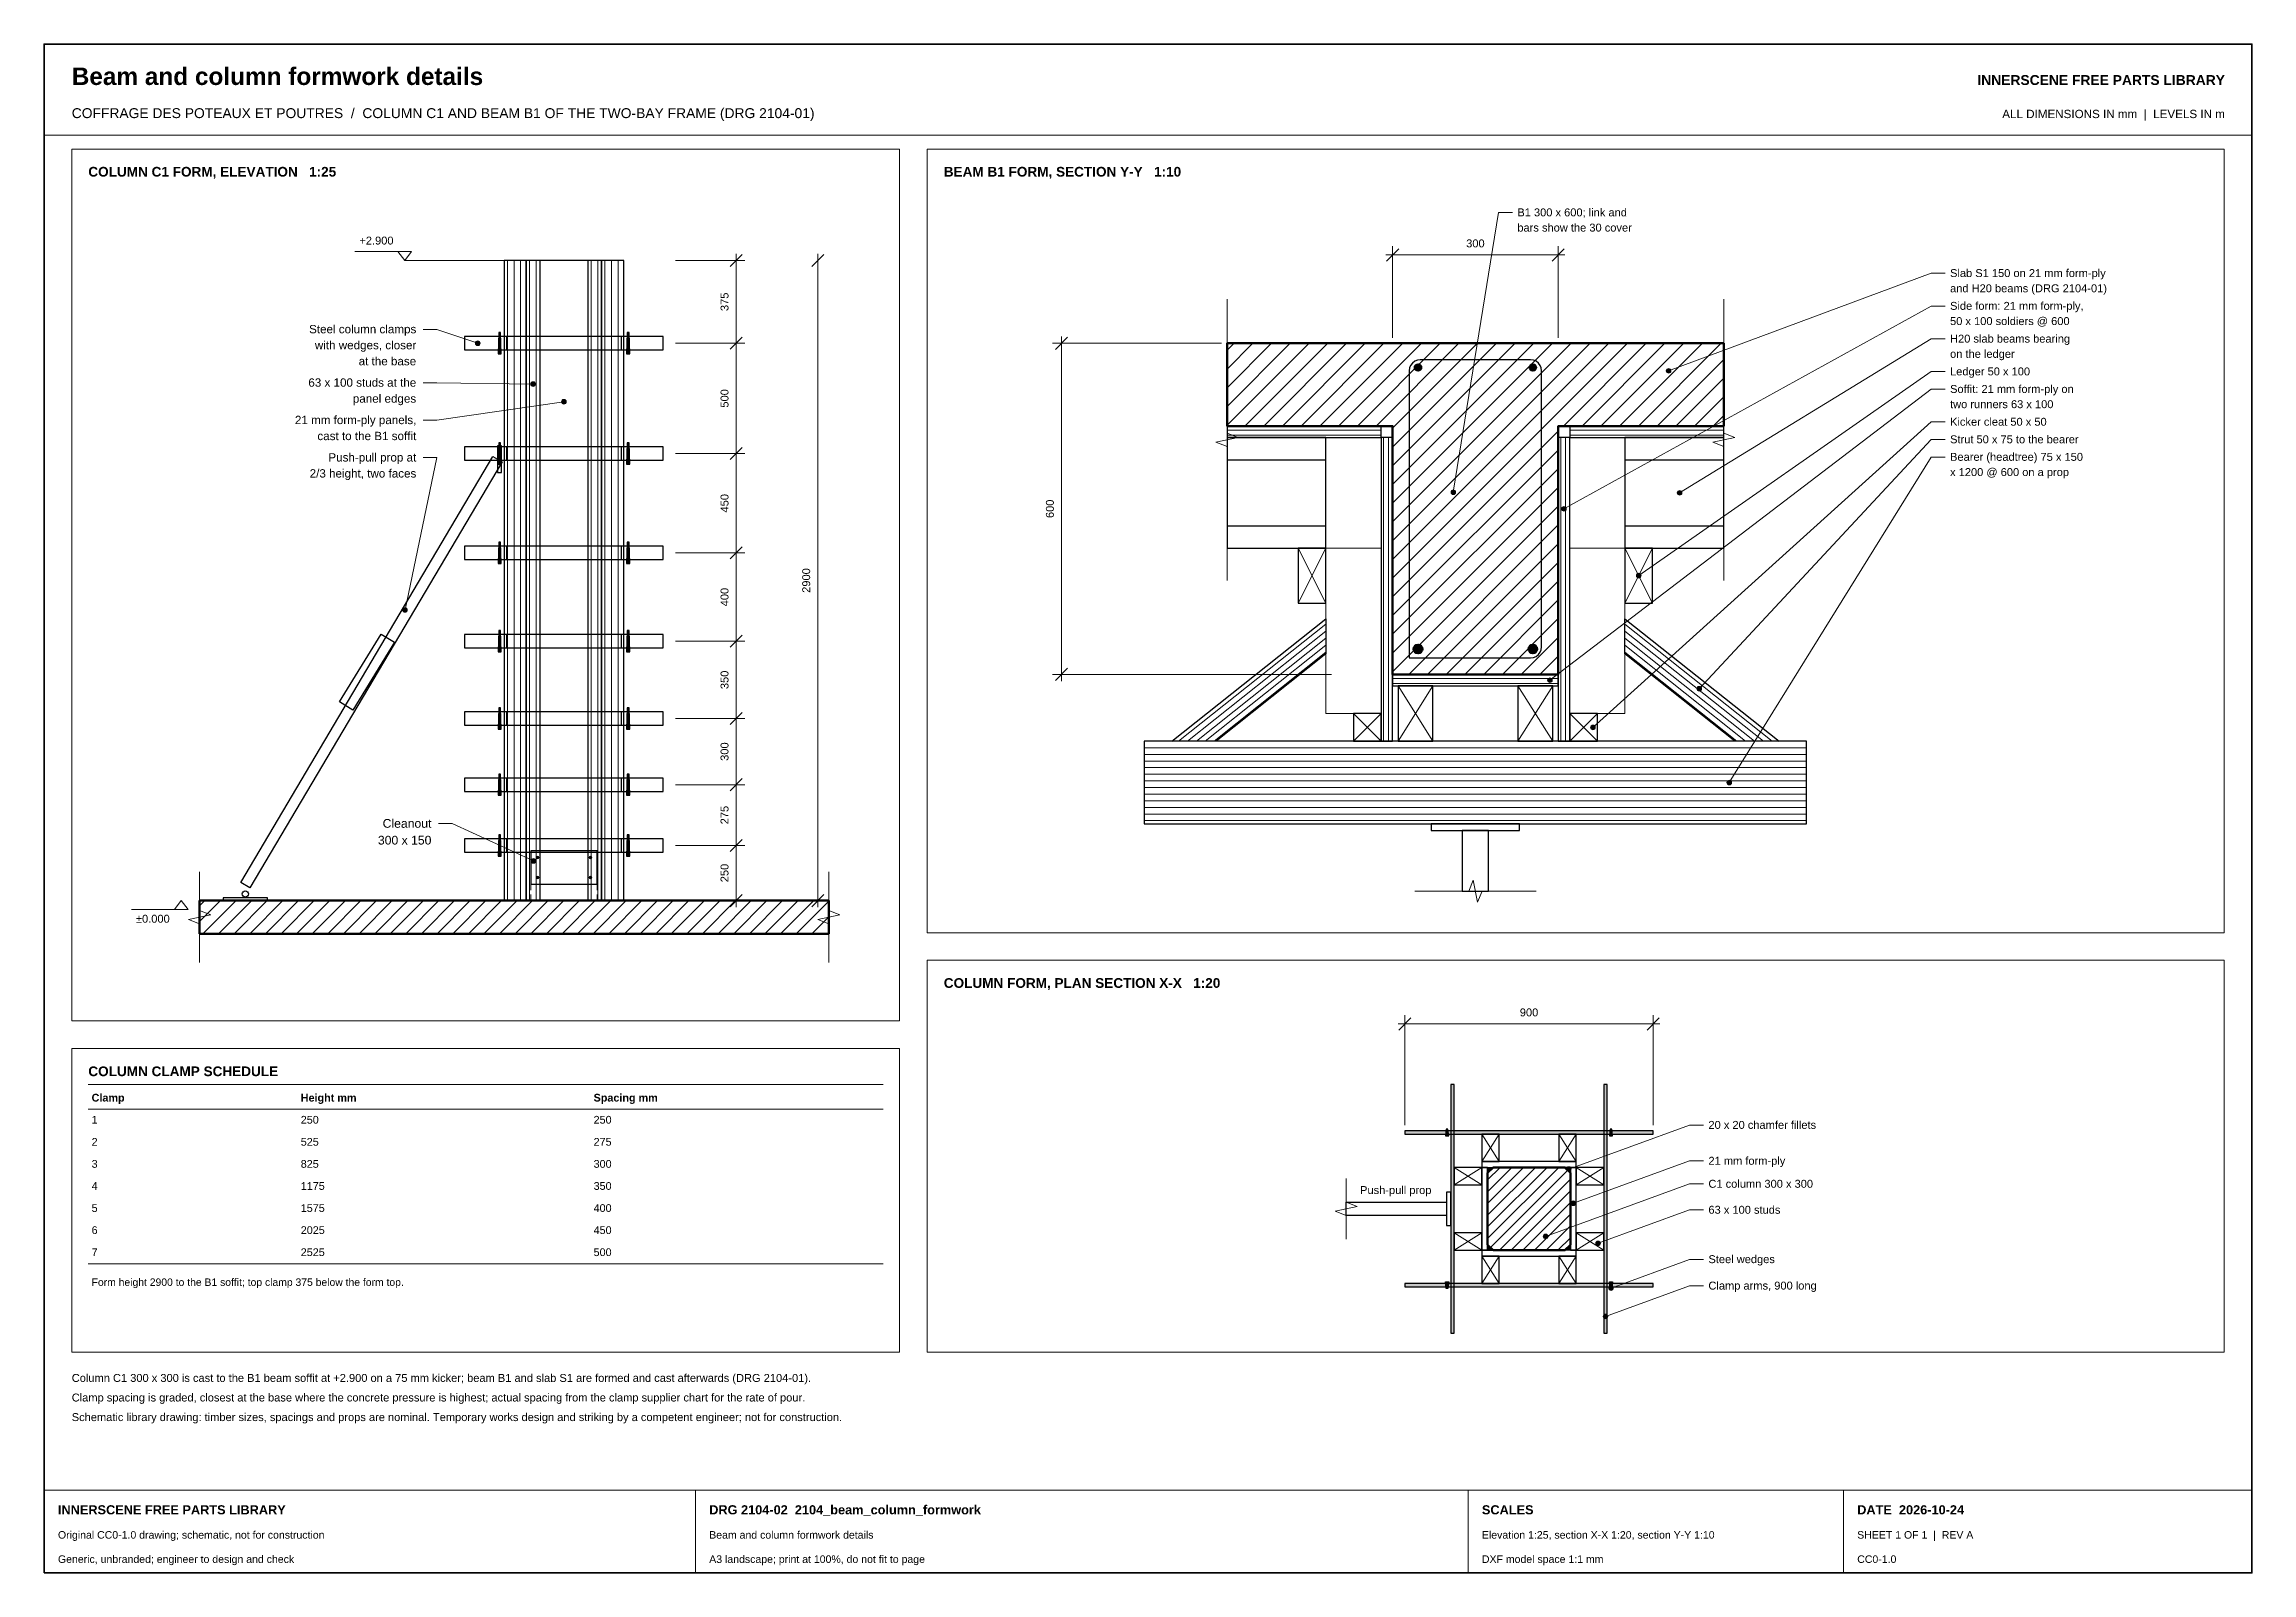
# Paper-space layout 'Layout1' of a CAD drawing. Header units: millimetres. Extents: x 10 to 410, y 10 to 287.
import ezdxf
from ezdxf.enums import TextEntityAlignment as Align

# ---------------------------------------------------------------- set-up
doc = ezdxf.new("R2010")
doc.units = ezdxf.units.MM
for name, color, linetype, lineweight, true_color in [('A-BORDER', 7, 'Continuous', 18, 0x6f8794), ('A-DIMS', 7, 'Continuous', 15, 0x46606d), ('A-FIXT', 7, 'Continuous', 20, 0x4d616b), ('A-TEXT', 7, 'Continuous', 15, 0x1b2a33), ('S-CONC', 7, 'Continuous', 50, 0x1f2d36), ('S-FORM', 7, 'Continuous', 25, 0x8a5a2e), ('S-FORM-HATCH', 7, 'Continuous', 9, 0xc49d77), ('S-HATCH', 7, 'Continuous', 9, 0x9aa5aa), ('S-HIDDEN', 7, 'Continuous', 18, 0x5b6b74), ('S-PROP', 7, 'Continuous', 25, 0x2e5a75), ('S-REBAR', 7, 'Continuous', 40, 0xb2361f)]:
    doc.layers.add(name, color=color, linetype=linetype, lineweight=lineweight, true_color=true_color)
doc.styles.add('STR_BOLD', font='arialbd.ttf')
doc.styles.add('STR_REGULAR', font='arial.ttf')

psp = doc.layouts.get("Layout1")

# ---------------------------------------------------------------- hatches: boundary and pattern name
at = {"layer": 'A-DIMS'}
h = psp.add_hatch(color=256, dxfattribs=at)
edge = h.paths.add_edge_path()
edge.add_arc((88.57, 232.81), 0.42, 0, 360)
h = psp.add_hatch(color=256, dxfattribs=at)
edge = h.paths.add_edge_path()
edge.add_arc((304.32, 227.8), 0.42, 0, 360)
h = psp.add_hatch(color=256, dxfattribs=at)
edge = h.paths.add_edge_path()
edge.add_arc((98.59, 225.41), 0.42, 0, 360)
h = psp.add_hatch(color=256, dxfattribs=at)
edge = h.paths.add_edge_path()
edge.add_arc((104.17, 222.21), 0.42, 0, 360)
h = psp.add_hatch(color=256, dxfattribs=at)
edge = h.paths.add_edge_path()
edge.add_arc((265.32, 205.8), 0.42, 0, 360)
h = psp.add_hatch(color=256, dxfattribs=at)
edge = h.paths.add_edge_path()
edge.add_arc((306.32, 205.7), 0.42, 0, 360)
h = psp.add_hatch(color=256, dxfattribs=at)
edge = h.paths.add_edge_path()
edge.add_arc((285.37, 202.8), 0.42, 0, 360)
h = psp.add_hatch(color=256, dxfattribs=at)
edge = h.paths.add_edge_path()
edge.add_arc((298.92, 190.7), 0.42, 0, 360)
h = psp.add_hatch(color=256, dxfattribs=at)
edge = h.paths.add_edge_path()
edge.add_arc((75.38, 184.47), 0.42, 0, 360)
h = psp.add_hatch(color=256, dxfattribs=at)
edge = h.paths.add_edge_path()
edge.add_arc((282.82, 171.75), 0.42, 0, 360)
h = psp.add_hatch(color=256, dxfattribs=at)
edge = h.paths.add_edge_path()
edge.add_arc((309.87, 170.2), 0.42, 0, 360)
h = psp.add_hatch(color=256, dxfattribs=at)
edge = h.paths.add_edge_path()
edge.add_arc((290.62, 163.2), 0.42, 0, 360)
h = psp.add_hatch(color=256, dxfattribs=at)
edge = h.paths.add_edge_path()
edge.add_arc((315.32, 153.2), 0.42, 0, 360)
h = psp.add_hatch(color=256, dxfattribs=at)
edge = h.paths.add_edge_path()
edge.add_arc((98.65, 139.01), 0.42, 0, 360)
h = psp.add_hatch(color=256, dxfattribs=at)
edge = h.paths.add_edge_path()
edge.add_arc((286.24, 83.16), 0.42, 0, 360)
h = psp.add_hatch(color=256, dxfattribs=at)
edge = h.paths.add_edge_path()
edge.add_arc((287.07, 76.96), 0.42, 0, 360)
h = psp.add_hatch(color=256, dxfattribs=at)
edge = h.paths.add_edge_path()
edge.add_arc((282.04, 70.96), 0.42, 0, 360)
h = psp.add_hatch(color=256, dxfattribs=at)
edge = h.paths.add_edge_path()
edge.add_arc((291.54, 69.71), 0.42, 0, 360)
h = psp.add_hatch(color=256, dxfattribs=at)
edge = h.paths.add_edge_path()
edge.add_arc((293.89, 61.61), 0.42, 0, 360)
h = psp.add_hatch(color=256, dxfattribs=at)
edge = h.paths.add_edge_path()
edge.add_arc((292.89, 56.46), 0.42, 0, 360)
at = {"layer": 'A-FIXT'}
h = psp.add_hatch(color=256, dxfattribs=at)
edge = h.paths.add_edge_path()
edge.add_arc((99.37, 139.61), 0.24, 0, 360)
h = psp.add_hatch(color=256, dxfattribs=at)
edge = h.paths.add_edge_path()
edge.add_arc((99.37, 136.01), 0.24, 0, 360)
h = psp.add_hatch(color=256, dxfattribs=at)
edge = h.paths.add_edge_path()
edge.add_arc((108.97, 139.61), 0.24, 0, 360)
h = psp.add_hatch(color=256, dxfattribs=at)
edge = h.paths.add_edge_path()
edge.add_arc((108.97, 136.01), 0.24, 0, 360)
at = {"layer": 'S-FORM'}
for points in [[(271.54, 82.46), (271.54, 83.46), (272.54, 83.46)], [(286.54, 82.46), (286.54, 83.46), (285.54, 83.46)], [(271.54, 69.46), (271.54, 68.46), (272.54, 68.46)], [(286.54, 69.46), (286.54, 68.46), (285.54, 68.46)]]:
    psp.add_hatch(color=256, dxfattribs=at).paths.add_polyline_path(points)
at = {"layer": 'S-PROP'}
for points in [[(92.25, 230.89), (92.81, 230.89), (92.69, 234.73), (92.37, 234.73)], [(115.53, 230.89), (116.09, 230.89), (115.97, 234.73), (115.65, 234.73)], [(92.25, 210.89), (92.81, 210.89), (92.69, 214.73), (92.37, 214.73)], [(115.53, 210.89), (116.09, 210.89), (115.97, 214.73), (115.65, 214.73)], [(92.25, 192.89), (92.81, 192.89), (92.69, 196.73), (92.37, 196.73)], [(115.53, 192.89), (116.09, 192.89), (115.97, 196.73), (115.65, 196.73)], [(92.25, 176.89), (92.81, 176.89), (92.69, 180.73), (92.37, 180.73)], [(115.53, 176.89), (116.09, 176.89), (115.97, 180.73), (115.65, 180.73)], [(92.25, 162.89), (92.81, 162.89), (92.69, 166.73), (92.37, 166.73)], [(115.53, 162.89), (116.09, 162.89), (115.97, 166.73), (115.65, 166.73)], [(92.25, 150.89), (92.81, 150.89), (92.69, 154.73), (92.37, 154.73)], [(115.53, 150.89), (116.09, 150.89), (115.97, 154.73), (115.65, 154.73)], [(92.25, 139.89), (92.81, 139.89), (92.69, 143.73), (92.37, 143.73)], [(115.53, 139.89), (116.09, 139.89), (115.97, 143.73), (115.65, 143.73)], [(264.89, 53.46), (265.49, 53.46), (265.49, 98.46), (264.89, 98.46)], [(292.59, 53.46), (293.19, 53.46), (293.19, 98.46), (292.59, 98.46)], [(256.54, 89.51), (301.54, 89.51), (301.54, 90.11), (256.54, 90.11)], [(263.89, 89.21), (264.49, 89.21), (264.34, 90.41), (264.04, 90.41)], [(293.59, 89.21), (294.19, 89.21), (294.04, 90.41), (293.74, 90.41)], [(256.54, 61.81), (301.54, 61.81), (301.54, 62.41), (256.54, 62.41)], [(263.89, 62.71), (264.49, 62.71), (264.34, 61.51), (264.04, 61.51)], [(293.59, 62.71), (294.19, 62.71), (294.04, 61.51), (293.74, 61.51)]]:
    psp.add_hatch(color=256, dxfattribs=at).paths.add_polyline_path(points)
at = {"layer": 'S-REBAR'}
h = psp.add_hatch(color=256, dxfattribs=at)
edge = h.paths.add_edge_path()
edge.add_arc((258.92, 228.4), 0.6, 0, 360)
h = psp.add_hatch(color=256, dxfattribs=at)
edge = h.paths.add_edge_path()
edge.add_arc((279.72, 228.4), 0.6, 0, 360)
h = psp.add_hatch(color=256, dxfattribs=at)
edge = h.paths.add_edge_path()
edge.add_arc((258.92, 177.4), 0.8, 0, 360)
h = psp.add_hatch(color=256, dxfattribs=at)
edge = h.paths.add_edge_path()
edge.add_arc((279.72, 177.4), 0.8, 0, 360)

# ---------------------------------------------------------------- linework, layer by layer
at = {"layer": 'A-BORDER'}
for p, q in [((10, 270.5), (410, 270.5)), ((18, 98.5), (162, 98.5)), ((18, 94), (162, 94)), ((18, 66), (162, 66)), ((10, 25), (410, 25)), ((128, 10), (128, 25)), ((268, 10), (268, 25)), ((336, 10), (336, 25))]:
    psp.add_line(p, q, dxfattribs=at)
at = {"layer": 'A-BORDER', "lineweight": 35}
psp.add_lwpolyline([(10, 10), (410, 10), (410, 287), (10, 287)], close=True, dxfattribs=at)
at = {"layer": 'A-BORDER'}
for points in [[(15, 110), (165, 110), (165, 268), (15, 268)], [(170, 126), (405, 126), (405, 268), (170, 268)], [(170, 50), (405, 50), (405, 121), (170, 121)], [(15, 50), (165, 50), (165, 105), (15, 105)]]:
    psp.add_lwpolyline(points, close=True, dxfattribs=at)
at = {"layer": 'A-DIMS'}
for p, q in [((76.58, 249.41), (66.31, 249.41)), ((135.37, 231.61), (135.37, 249.01)), ((150.17, 130.61), (150.17, 249.01)), ((253.12, 248.8), (285.52, 248.8)), ((254.32, 233.8), (254.32, 250.4)), ((284.32, 233.8), (284.32, 250.4)), ((93.33, 247.81), (75.33, 247.81)), ((124.37, 247.81), (136.97, 247.81)), ((124.37, 232.81), (136.97, 232.81)), ((124.37, 232.81), (136.97, 232.81)), ((135.37, 211.61), (135.37, 234.01)), ((223.32, 232.8), (192.72, 232.8)), ((194.32, 171.6), (194.32, 234)), ((124.37, 212.81), (136.97, 212.81)), ((124.37, 212.81), (136.97, 212.81)), ((135.37, 193.61), (135.37, 214.01)), ((135.37, 177.61), (135.37, 196.01)), ((124.37, 194.81), (136.97, 194.81)), ((124.37, 194.81), (136.97, 194.81)), ((135.37, 163.61), (135.37, 180.01)), ((124.37, 178.81), (136.97, 178.81)), ((124.37, 178.81), (136.97, 178.81)), ((243.22, 172.8), (192.72, 172.8)), ((124.37, 164.81), (136.97, 164.81)), ((124.37, 164.81), (136.97, 164.81)), ((135.37, 151.61), (135.37, 166.01)), ((124.37, 152.81), (136.97, 152.81)), ((124.37, 152.81), (136.97, 152.81)), ((135.37, 140.61), (135.37, 154.01)), ((124.37, 141.81), (136.97, 141.81)), ((124.37, 141.81), (136.97, 141.81)), ((135.37, 130.61), (135.37, 143.01)), ((36.1, 130.21), (25.83, 130.21)), ((124.37, 131.81), (136.97, 131.81)), ((255.34, 109.46), (302.74, 109.46)), ((256.54, 91.11), (256.54, 111.06)), ((301.54, 91.11), (301.54, 111.06))]:
    psp.add_line(p, q, dxfattribs=at)
at = {"layer": 'A-DIMS', "lineweight": 30}
for p, q in [((134.27, 246.71), (136.47, 248.91)), ((149.07, 246.71), (151.27, 248.91)), ((253.22, 247.7), (255.42, 249.9)), ((283.22, 247.7), (285.42, 249.9)), ((134.27, 231.71), (136.47, 233.91)), ((134.27, 231.71), (136.47, 233.91)), ((193.22, 231.7), (195.42, 233.9)), ((134.27, 211.71), (136.47, 213.91)), ((134.27, 211.71), (136.47, 213.91)), ((134.27, 193.71), (136.47, 195.91)), ((134.27, 193.71), (136.47, 195.91)), ((134.27, 177.71), (136.47, 179.91)), ((134.27, 177.71), (136.47, 179.91)), ((193.22, 171.7), (195.42, 173.9)), ((134.27, 163.71), (136.47, 165.91)), ((134.27, 163.71), (136.47, 165.91)), ((134.27, 151.71), (136.47, 153.91)), ((134.27, 151.71), (136.47, 153.91)), ((134.27, 140.71), (136.47, 142.91)), ((134.27, 140.71), (136.47, 142.91)), ((134.27, 130.71), (136.47, 132.91)), ((149.07, 130.71), (151.27, 132.91)), ((255.44, 108.36), (257.64, 110.56)), ((300.44, 108.36), (302.64, 110.56))]:
    psp.add_line(p, q, dxfattribs=at)
at = {"layer": 'A-DIMS'}
for points in [[(276.02, 256.48), (273.52, 256.48), (265.32, 205.8)], [(354.42, 245.48), (351.92, 245.48), (304.32, 227.8)], [(224.32, 189.8), (224.32, 214.1), (222.32, 214.9), (226.32, 215.7), (224.32, 216.5), (224.32, 240.8)], [(314.32, 189.8), (314.32, 214.1), (312.32, 214.9), (316.32, 215.7), (314.32, 216.5), (314.32, 240.8)], [(354.42, 239.54), (351.92, 239.54), (285.37, 202.8)], [(78.67, 235.32), (81.17, 235.32), (88.57, 232.81)], [(354.42, 233.6), (351.92, 233.6), (306.32, 205.7)], [(78.67, 225.64), (81.17, 225.64), (98.59, 225.41)], [(354.42, 224.48), (351.92, 224.48), (282.82, 171.75)], [(354.42, 227.66), (351.92, 227.66), (298.92, 190.7)], [(78.67, 218.86), (81.17, 218.86), (104.17, 222.21)], [(354.42, 218.54), (351.92, 218.54), (290.62, 163.2)], [(78.67, 212.08), (81.17, 212.08), (75.38, 184.47)], [(354.42, 215.36), (351.92, 215.36), (309.87, 170.2)], [(354.42, 212.18), (351.92, 212.18), (315.32, 153.2)], [(81.43, 145.76), (83.93, 145.76), (98.65, 139.01)], [(38.17, 120.61), (38.17, 127.61), (36.17, 128.41), (40.17, 129.21), (38.17, 130.01), (38.17, 137.01)], [(152.17, 120.61), (152.17, 127.61), (150.17, 128.41), (154.17, 129.21), (152.17, 130.01), (152.17, 137.01)], [(258.32, 133.5), (268.12, 133.5), (268.92, 135.5), (269.72, 131.5), (270.52, 133.5), (280.32, 133.5)], [(310.64, 91.13), (308.14, 91.13), (286.24, 83.16)], [(310.64, 84.63), (308.14, 84.63), (287.07, 76.96)], [(245.89, 70.46), (245.89, 74.76), (243.89, 75.56), (247.89, 76.36), (245.89, 77.16), (245.89, 81.46)], [(310.64, 80.46), (308.14, 80.46), (282.04, 70.96)], [(310.64, 75.75), (308.14, 75.75), (291.54, 69.71)], [(310.64, 66.8), (308.14, 66.8), (293.89, 61.61)], [(310.64, 62.01), (308.14, 62.01), (292.89, 56.46)]]:
    psp.add_lwpolyline(points, dxfattribs=at)
for points in [[(75.33, 247.81), (74.08, 249.41), (76.58, 249.41)], [(34.85, 131.81), (33.6, 130.21), (36.1, 130.21)]]:
    psp.add_lwpolyline(points, close=True, dxfattribs=at)
for centre in [(88.57, 232.81), (304.32, 227.8), (98.59, 225.41), (104.17, 222.21), (265.32, 205.8), (306.32, 205.7), (285.37, 202.8), (298.92, 190.7), (75.38, 184.47), (282.82, 171.75), (309.87, 170.2), (290.62, 163.2), (315.32, 153.2), (98.65, 139.01), (286.24, 83.16), (287.07, 76.96), (282.04, 70.96), (291.54, 69.71), (293.89, 61.61), (292.89, 56.46)]:
    psp.add_circle(centre, 0.42, dxfattribs=at)
at = {"layer": 'A-FIXT'}
for centre in [(99.37, 139.61), (99.37, 136.01), (108.97, 139.61), (108.97, 136.01)]:
    psp.add_circle(centre, 0.24, dxfattribs=at)
at = {"layer": 'S-CONC'}
for points in [[(224.32, 217.8), (254.32, 217.8), (254.32, 172.8), (284.32, 172.8), (284.32, 217.8), (314.32, 217.8), (314.32, 232.8), (224.32, 232.8)], [(38.17, 125.81), (152.17, 125.81), (152.17, 131.81), (38.17, 131.81)], [(272.54, 68.46), (285.54, 68.46), (286.54, 69.46), (286.54, 82.46), (285.54, 83.46), (272.54, 83.46), (271.54, 82.46), (271.54, 69.46)]]:
    psp.add_lwpolyline(points, close=True, dxfattribs=at)
at = {"layer": 'S-FORM'}
for p, q in [((224.32, 211.7), (242.22, 211.7)), ((296.42, 211.7), (314.32, 211.7)), ((224.32, 199.7), (242.22, 199.7)), ((296.42, 199.7), (314.32, 199.7))]:
    psp.add_line(p, q, dxfattribs=at)
for points in [[(93.33, 131.81), (97.33, 131.81), (97.33, 247.81), (93.33, 247.81)], [(97.33, 131.81), (111.01, 131.81), (111.01, 247.81), (97.33, 247.81)], [(97.33, 131.81), (99.85, 131.81), (99.85, 247.81), (97.33, 247.81)], [(108.49, 131.81), (111.01, 131.81), (111.01, 247.81), (108.49, 247.81)], [(111.01, 131.81), (115.01, 131.81), (115.01, 247.81), (111.01, 247.81)], [(224.32, 215.7), (252.22, 215.7), (252.22, 217.8), (224.32, 217.8)], [(286.42, 215.7), (314.32, 215.7), (314.32, 217.8), (286.42, 217.8)], [(224.32, 195.7), (242.22, 195.7), (242.22, 215.7), (224.32, 215.7)], [(252.22, 160.7), (254.32, 160.7), (254.32, 215.7), (252.22, 215.7)], [(284.32, 160.7), (286.42, 160.7), (286.42, 215.7), (284.32, 215.7)], [(296.42, 195.7), (314.32, 195.7), (314.32, 215.7), (296.42, 215.7)], [(237.22, 185.7), (242.22, 185.7), (242.22, 195.7), (237.22, 195.7)], [(296.42, 185.7), (301.42, 185.7), (301.42, 195.7), (296.42, 195.7)], [(214.3, 160.7), (242.22, 182.89), (242.22, 176.51), (222.34, 160.7)], [(316.3, 160.7), (296.42, 176.51), (296.42, 182.89), (324.34, 160.7)], [(254.32, 170.7), (284.32, 170.7), (284.32, 172.8), (254.32, 172.8)], [(255.32, 160.7), (261.62, 160.7), (261.62, 170.7), (255.32, 170.7)], [(277.02, 160.7), (283.32, 160.7), (283.32, 170.7), (277.02, 170.7)], [(247.22, 160.7), (252.22, 160.7), (252.22, 165.7), (247.22, 165.7)], [(286.42, 160.7), (291.42, 160.7), (291.42, 165.7), (286.42, 165.7)], [(209.32, 145.7), (329.32, 145.7), (329.32, 160.7), (209.32, 160.7)], [(98.17, 134.81), (110.17, 134.81), (110.17, 140.81), (98.17, 140.81)], [(270.49, 84.51), (273.64, 84.51), (273.64, 89.51), (270.49, 89.51)], [(284.44, 84.51), (287.59, 84.51), (287.59, 89.51), (284.44, 89.51)], [(270.49, 83.46), (287.59, 83.46), (287.59, 84.51), (270.49, 84.51)], [(265.49, 80.31), (270.49, 80.31), (270.49, 83.46), (265.49, 83.46)], [(270.49, 68.46), (271.54, 68.46), (271.54, 83.46), (270.49, 83.46)], [(271.54, 82.46), (271.54, 83.46), (272.54, 83.46)], [(286.54, 82.46), (286.54, 83.46), (285.54, 83.46)], [(286.54, 68.46), (287.59, 68.46), (287.59, 83.46), (286.54, 83.46)], [(287.59, 80.31), (292.59, 80.31), (292.59, 83.46), (287.59, 83.46)], [(265.49, 68.46), (270.49, 68.46), (270.49, 71.61), (265.49, 71.61)], [(270.49, 67.41), (287.59, 67.41), (287.59, 68.46), (270.49, 68.46)], [(271.54, 69.46), (271.54, 68.46), (272.54, 68.46)], [(286.54, 69.46), (286.54, 68.46), (285.54, 68.46)], [(287.59, 68.46), (292.59, 68.46), (292.59, 71.61), (287.59, 71.61)], [(270.49, 62.41), (273.64, 62.41), (273.64, 67.41), (270.49, 67.41)], [(284.44, 62.41), (287.59, 62.41), (287.59, 67.41), (284.44, 67.41)]]:
    psp.add_lwpolyline(points, close=True, dxfattribs=at)
at = {"layer": 'S-FORM-HATCH'}
for p, q in [((93.93, 131.81), (93.93, 247.81)), ((95.13, 131.81), (95.13, 247.81)), ((96.33, 131.81), (96.33, 247.81)), ((97.93, 131.81), (97.93, 247.81)), ((99.13, 131.81), (99.13, 247.81)), ((109.09, 131.81), (109.09, 247.81)), ((110.29, 131.81), (110.29, 247.81)), ((111.61, 131.81), (111.61, 247.81)), ((112.81, 131.81), (112.81, 247.81)), ((114.01, 131.81), (114.01, 247.81)), ((224.32, 217.05), (252.22, 217.05)), ((224.32, 216.15), (252.22, 216.15)), ((286.42, 217.05), (314.32, 217.05)), ((286.42, 216.15), (314.32, 216.15)), ((252.67, 160.7), (252.67, 215.7)), ((253.57, 160.7), (253.57, 215.7)), ((284.77, 160.7), (284.77, 215.7)), ((285.67, 160.7), (285.67, 215.7)), ((237.22, 185.7), (242.22, 195.7)), ((237.22, 195.7), (242.22, 185.7)), ((296.42, 185.7), (301.42, 195.7)), ((296.42, 195.7), (301.42, 185.7)), ((215.54, 160.7), (242.22, 181.91)), ((217.15, 160.7), (242.22, 180.63)), ((323.09, 160.7), (296.42, 181.91)), ((321.49, 160.7), (296.42, 180.63)), ((218.76, 160.7), (242.22, 179.35)), ((220.36, 160.7), (242.22, 178.07)), ((221.97, 160.7), (242.22, 176.8)), ((319.88, 160.7), (296.42, 179.35)), ((318.27, 160.7), (296.42, 178.07)), ((316.67, 160.7), (296.42, 176.8)), ((254.32, 172.05), (284.32, 172.05)), ((254.32, 171.15), (284.32, 171.15)), ((255.32, 160.7), (261.62, 170.7)), ((255.32, 170.7), (261.62, 160.7)), ((277.02, 160.7), (283.32, 170.7)), ((277.02, 170.7), (283.32, 160.7)), ((247.22, 160.7), (252.22, 165.7)), ((247.22, 165.7), (252.22, 160.7)), ((286.42, 160.7), (291.42, 165.7)), ((286.42, 165.7), (291.42, 160.7)), ((209.32, 159.5), (329.32, 159.5)), ((209.32, 158.3), (329.32, 158.3)), ((209.32, 157.1), (329.32, 157.1)), ((209.32, 155.9), (329.32, 155.9)), ((209.32, 154.7), (329.32, 154.7)), ((209.32, 153.5), (329.32, 153.5)), ((209.32, 152.3), (329.32, 152.3)), ((209.32, 151.1), (329.32, 151.1)), ((209.32, 149.9), (329.32, 149.9)), ((209.32, 148.7), (329.32, 148.7)), ((209.32, 147.5), (329.32, 147.5)), ((209.32, 146.3), (329.32, 146.3)), ((270.49, 84.51), (273.64, 89.51)), ((270.49, 89.51), (273.64, 84.51)), ((284.44, 84.51), (287.59, 89.51)), ((284.44, 89.51), (287.59, 84.51)), ((265.49, 80.31), (270.49, 83.46)), ((265.49, 83.46), (270.49, 80.31)), ((287.59, 80.31), (292.59, 83.46)), ((287.59, 83.46), (292.59, 80.31)), ((265.49, 68.46), (270.49, 71.61)), ((265.49, 71.61), (270.49, 68.46)), ((287.59, 68.46), (292.59, 71.61)), ((287.59, 71.61), (292.59, 68.46)), ((270.49, 62.41), (273.64, 67.41)), ((270.49, 67.41), (273.64, 62.41)), ((284.44, 62.41), (287.59, 67.41)), ((284.44, 67.41), (287.59, 62.41))]:
    psp.add_line(p, q, dxfattribs=at)
for points in [[(242.22, 165.7), (252.22, 165.7), (252.22, 195.7), (242.22, 195.7)], [(286.42, 165.7), (296.42, 165.7), (296.42, 195.7), (286.42, 195.7)]]:
    psp.add_lwpolyline(points, close=True, dxfattribs=at)
at = {"layer": 'S-HATCH'}
for p, q in [((224.32, 217.94), (239.18, 232.8)), ((224.32, 221.33), (235.78, 232.8)), ((224.32, 224.73), (232.39, 232.8)), ((224.32, 228.12), (229, 232.8)), ((224.32, 231.52), (225.6, 232.8)), ((227.57, 217.8), (242.57, 232.8)), ((230.97, 217.8), (245.97, 232.8)), ((234.36, 217.8), (249.36, 232.8)), ((237.75, 217.8), (252.75, 232.8)), ((241.15, 217.8), (256.15, 232.8)), ((244.54, 217.8), (259.54, 232.8)), ((247.94, 217.8), (262.94, 232.8)), ((251.33, 217.8), (266.33, 232.8)), ((254.32, 190.24), (296.88, 232.8)), ((254.32, 193.63), (293.48, 232.8)), ((254.32, 197.03), (290.09, 232.8)), ((254.32, 200.42), (286.69, 232.8)), ((254.32, 203.82), (283.3, 232.8)), ((254.32, 207.21), (279.91, 232.8)), ((254.32, 210.61), (276.51, 232.8)), ((254.32, 214), (273.12, 232.8)), ((254.32, 217.39), (269.72, 232.8)), ((285.27, 217.8), (300.27, 232.8)), ((288.67, 217.8), (303.67, 232.8)), ((292.06, 217.8), (307.06, 232.8)), ((295.45, 217.8), (310.45, 232.8)), ((298.85, 217.8), (313.85, 232.8)), ((302.24, 217.8), (314.32, 229.88)), ((305.64, 217.8), (314.32, 226.48)), ((309.03, 217.8), (314.32, 223.09)), ((254.32, 186.85), (284.32, 216.85)), ((312.42, 217.8), (314.32, 219.69)), ((254.32, 183.45), (284.32, 213.45)), ((254.32, 180.06), (284.32, 210.06)), ((254.32, 176.66), (284.32, 206.66)), ((254.32, 173.27), (284.32, 203.27)), ((257.24, 172.8), (284.32, 199.88)), ((260.64, 172.8), (284.32, 196.48)), ((264.03, 172.8), (284.32, 193.09)), ((267.42, 172.8), (284.32, 189.69)), ((270.82, 172.8), (284.32, 186.3)), ((274.21, 172.8), (284.32, 182.91)), ((277.61, 172.8), (284.32, 179.51)), ((281, 172.8), (284.32, 176.12)), ((38.17, 128.04), (41.95, 131.81)), ((38.17, 130.86), (39.12, 131.81)), ((38.77, 125.81), (44.77, 131.81)), ((41.6, 125.81), (47.6, 131.81)), ((44.43, 125.81), (50.43, 131.81)), ((47.26, 125.81), (53.26, 131.81)), ((50.09, 125.81), (56.09, 131.81)), ((52.92, 125.81), (58.92, 131.81)), ((55.74, 125.81), (61.74, 131.81)), ((58.57, 125.81), (64.57, 131.81)), ((61.4, 125.81), (67.4, 131.81)), ((64.23, 125.81), (70.23, 131.81)), ((67.06, 125.81), (73.06, 131.81)), ((69.89, 125.81), (75.89, 131.81)), ((72.72, 125.81), (78.72, 131.81)), ((75.54, 125.81), (81.54, 131.81)), ((78.37, 125.81), (84.37, 131.81)), ((81.2, 125.81), (87.2, 131.81)), ((84.03, 125.81), (90.03, 131.81)), ((86.86, 125.81), (92.86, 131.81)), ((89.69, 125.81), (95.69, 131.81)), ((92.51, 125.81), (98.51, 131.81)), ((95.34, 125.81), (101.34, 131.81)), ((98.17, 125.81), (104.17, 131.81)), ((101, 125.81), (107, 131.81)), ((103.83, 125.81), (109.83, 131.81)), ((106.66, 125.81), (112.66, 131.81)), ((109.48, 125.81), (115.48, 131.81)), ((112.31, 125.81), (118.31, 131.81)), ((115.14, 125.81), (121.14, 131.81)), ((117.97, 125.81), (123.97, 131.81)), ((120.8, 125.81), (126.8, 131.81)), ((123.63, 125.81), (129.63, 131.81)), ((126.46, 125.81), (132.46, 131.81)), ((129.28, 125.81), (135.28, 131.81)), ((132.11, 125.81), (138.11, 131.81)), ((134.94, 125.81), (140.94, 131.81)), ((137.77, 125.81), (143.77, 131.81)), ((140.6, 125.81), (146.6, 131.81)), ((143.43, 125.81), (149.43, 131.81)), ((146.25, 125.81), (152.17, 131.73)), ((149.08, 125.81), (152.17, 128.9)), ((151.91, 125.81), (152.17, 126.07)), ((271.54, 70.58), (284.42, 83.46)), ((271.54, 72.7), (282.3, 83.46)), ((271.54, 74.82), (280.18, 83.46)), ((271.54, 76.95), (278.06, 83.46)), ((271.54, 79.07), (275.94, 83.46)), ((271.54, 81.19), (273.82, 83.46)), ((272.04, 68.96), (286.04, 82.96)), ((273.67, 68.46), (286.54, 81.34)), ((275.79, 68.46), (286.54, 79.22)), ((277.91, 68.46), (286.54, 77.1)), ((280.03, 68.46), (286.54, 74.97)), ((282.15, 68.46), (286.54, 72.85)), ((284.27, 68.46), (286.54, 70.73))]:
    psp.add_line(p, q, dxfattribs=at)
at = {"layer": 'S-HIDDEN'}
for p, q in [((98.17, 133.71), (98.17, 134.81)), ((98.17, 134.81), (99.5, 134.81)), ((98.17, 131.81), (98.17, 132.91)), ((100.3, 134.81), (101.64, 134.81)), ((102.44, 134.81), (103.77, 134.81)), ((104.57, 134.81), (105.9, 134.81)), ((106.7, 134.81), (108.04, 134.81)), ((108.84, 134.81), (110.17, 134.81)), ((110.17, 134.81), (110.17, 133.71)), ((110.17, 132.91), (110.17, 131.81))]:
    psp.add_line(p, q, dxfattribs=at)
at = {"layer": 'S-PROP'}
for points in [[(86.17, 231.61), (122.17, 231.61), (122.17, 234.01), (86.17, 234.01)], [(92.25, 230.89), (92.81, 230.89), (92.69, 234.73), (92.37, 234.73)], [(93.33, 231.61), (93.81, 231.61), (93.81, 234.01), (93.33, 234.01)], [(114.53, 231.61), (115.01, 231.61), (115.01, 234.01), (114.53, 234.01)], [(115.53, 230.89), (116.09, 230.89), (115.97, 234.73), (115.65, 234.73)], [(92.96, 211.32), (47.28, 134.12), (45.62, 135.1), (91.3, 212.3)], [(86.17, 211.61), (122.17, 211.61), (122.17, 214.01), (86.17, 214.01)], [(92.13, 209.41), (92.85, 209.41), (92.85, 214.21), (92.13, 214.21)], [(92.25, 210.89), (92.81, 210.89), (92.69, 214.73), (92.37, 214.73)], [(93.33, 211.61), (93.81, 211.61), (93.81, 214.01), (93.33, 214.01)], [(114.53, 211.61), (115.01, 211.61), (115.01, 214.01), (114.53, 214.01)], [(115.53, 210.89), (116.09, 210.89), (115.97, 214.73), (115.65, 214.73)], [(86.17, 193.61), (122.17, 193.61), (122.17, 196.01), (86.17, 196.01)], [(92.25, 192.89), (92.81, 192.89), (92.69, 196.73), (92.37, 196.73)], [(93.33, 193.61), (93.81, 193.61), (93.81, 196.01), (93.33, 196.01)], [(114.53, 193.61), (115.01, 193.61), (115.01, 196.01), (114.53, 196.01)], [(115.53, 192.89), (116.09, 192.89), (115.97, 196.73), (115.65, 196.73)], [(63.54, 167.8), (71.06, 180.08), (73.45, 178.62), (65.92, 166.34)], [(86.17, 177.61), (122.17, 177.61), (122.17, 180.01), (86.17, 180.01)], [(92.25, 176.89), (92.81, 176.89), (92.69, 180.73), (92.37, 180.73)], [(93.33, 177.61), (93.81, 177.61), (93.81, 180.01), (93.33, 180.01)], [(114.53, 177.61), (115.01, 177.61), (115.01, 180.01), (114.53, 180.01)], [(115.53, 176.89), (116.09, 176.89), (115.97, 180.73), (115.65, 180.73)], [(86.17, 163.61), (122.17, 163.61), (122.17, 166.01), (86.17, 166.01)], [(92.25, 162.89), (92.81, 162.89), (92.69, 166.73), (92.37, 166.73)], [(93.33, 163.61), (93.81, 163.61), (93.81, 166.01), (93.33, 166.01)], [(114.53, 163.61), (115.01, 163.61), (115.01, 166.01), (114.53, 166.01)], [(115.53, 162.89), (116.09, 162.89), (115.97, 166.73), (115.65, 166.73)], [(86.17, 151.61), (122.17, 151.61), (122.17, 154.01), (86.17, 154.01)], [(92.25, 150.89), (92.81, 150.89), (92.69, 154.73), (92.37, 154.73)], [(93.33, 151.61), (93.81, 151.61), (93.81, 154.01), (93.33, 154.01)], [(114.53, 151.61), (115.01, 151.61), (115.01, 154.01), (114.53, 154.01)], [(115.53, 150.89), (116.09, 150.89), (115.97, 154.73), (115.65, 154.73)], [(261.32, 144.5), (277.32, 144.5), (277.32, 145.7), (261.32, 145.7)], [(266.92, 133.5), (271.72, 133.5), (271.72, 144.5), (266.92, 144.5)], [(86.17, 140.61), (122.17, 140.61), (122.17, 143.01), (86.17, 143.01)], [(92.25, 139.89), (92.81, 139.89), (92.69, 143.73), (92.37, 143.73)], [(93.33, 140.61), (93.81, 140.61), (93.81, 143.01), (93.33, 143.01)], [(114.53, 140.61), (115.01, 140.61), (115.01, 143.01), (114.53, 143.01)], [(115.53, 139.89), (116.09, 139.89), (115.97, 143.73), (115.65, 143.73)], [(42.45, 131.81), (50.45, 131.81), (50.45, 132.29), (42.45, 132.29)], [(264.89, 53.46), (265.49, 53.46), (265.49, 98.46), (264.89, 98.46)], [(292.59, 53.46), (293.19, 53.46), (293.19, 98.46), (292.59, 98.46)], [(256.54, 89.51), (301.54, 89.51), (301.54, 90.11), (256.54, 90.11)], [(263.89, 89.21), (264.49, 89.21), (264.34, 90.41), (264.04, 90.41)], [(293.59, 89.21), (294.19, 89.21), (294.04, 90.41), (293.74, 90.41)], [(264.09, 74.76), (245.89, 74.76), (245.89, 77.16), (264.09, 77.16)], [(264.09, 72.96), (264.89, 72.96), (264.89, 78.96), (264.09, 78.96)], [(256.54, 61.81), (301.54, 61.81), (301.54, 62.41), (256.54, 62.41)], [(263.89, 62.71), (264.49, 62.71), (264.34, 61.51), (264.04, 61.51)], [(293.59, 62.71), (294.19, 62.71), (294.04, 61.51), (293.74, 61.51)]]:
    psp.add_lwpolyline(points, close=True, dxfattribs=at)
psp.add_circle((46.45, 133.01), 0.56, dxfattribs=at)
at = {"layer": 'S-REBAR', "lineweight": 30}
psp.add_lwpolyline([(257.32, 175.8), (279.32, 175.8), (279.84, 175.87), (280.32, 176.07), (280.73, 176.39), (281.05, 176.8), (281.25, 177.28), (281.32, 177.8), (281.32, 227.8), (281.25, 228.32), (281.05, 228.8), (280.73, 229.21), (280.32, 229.53), (279.84, 229.73), (279.32, 229.8), (259.32, 229.8), (258.8, 229.73), (258.32, 229.53), (257.9, 229.21), (257.59, 228.8), (257.39, 228.32), (257.32, 227.8), (257.32, 175.8)], dxfattribs=at)
at = {"layer": 'S-REBAR'}
for centre, radius in [((258.92, 228.4), 0.6), ((279.72, 228.4), 0.6), ((258.92, 177.4), 0.8), ((279.72, 177.4), 0.8)]:
    psp.add_circle(centre, radius, dxfattribs=at)

# ---------------------------------------------------------------- texts
at = {"layer": 'A-DIMS', "style": 'STR_REGULAR'}
for s, p in [('+2.900', (67.11, 250.69)), ('±0.000', (26.63, 127.81))]:
    psp.add_text(s, height=1.436, dxfattribs=at).set_placement(p)
for s, p in [('300', (269.32, 250.18)), ('900', (279.04, 110.84))]:
    psp.add_text(s, height=1.436, dxfattribs=at).set_placement(p, align=Align.CENTER)
for s, p in [('375', (133.99, 240.31)), ('500', (133.99, 222.81)), ('450', (133.99, 203.81)), ('600', (192.94, 202.8)), ('400', (133.99, 186.81)), ('2900', (148.79, 189.81)), ('350', (133.99, 171.81)), ('300', (133.99, 158.81)), ('275', (133.99, 147.31)), ('250', (133.99, 136.81))]:
    psp.add_text(s, height=1.436, rotation=90, dxfattribs=at).set_placement(p, align=Align.CENTER)
at = {"layer": 'A-TEXT'}
for s, height, style, p in [('Beam and column formwork details', 3.1592, 'STR_BOLD', (15, 279.6)), ('INNERSCENE FREE PARTS LIBRARY', 1.795, 'STR_BOLD', (360.27, 279.6)), ('COFFRAGE DES POTEAUX ET POUTRES  /  COLUMN C1 AND BEAM B1 OF THE TWO-BAY FRAME (DRG 2104-01)', 1.795, 'STR_REGULAR', (15, 273.6)), ('ALL DIMENSIONS IN mm  |  LEVELS IN m', 1.5078, 'STR_REGULAR', (364.78, 273.6)), ('COLUMN C1 FORM, ELEVATION   1:25', 1.7591, 'STR_BOLD', (18, 263)), ('BEAM B1 FORM, SECTION Y-Y   1:10', 1.7591, 'STR_BOLD', (173, 263)), ('B1 300 x 600; link and', 1.436, 'STR_REGULAR', (276.92, 255.8)), ('bars show the 30 cover', 1.436, 'STR_REGULAR', (276.92, 253.04)), ('Slab S1 150 on 21 mm form-ply', 1.436, 'STR_REGULAR', (355.32, 244.8)), ('and H20 beams (DRG 2104-01)', 1.436, 'STR_REGULAR', (355.32, 242.04)), ('Side form: 21 mm form-ply,', 1.436, 'STR_REGULAR', (355.32, 238.86)), ('Steel column clamps', 1.5078, 'STR_REGULAR', (58, 234.61)), ('50 x 100 soldiers @ 600', 1.436, 'STR_REGULAR', (355.32, 236.1)), ('with wedges, closer', 1.5078, 'STR_REGULAR', (59.05, 231.71)), ('H20 slab beams bearing', 1.436, 'STR_REGULAR', (355.32, 232.92)), ('at the base', 1.5078, 'STR_REGULAR', (66.98, 228.81)), ('on the ledger', 1.436, 'STR_REGULAR', (355.32, 230.16)), ('Ledger 50 x 100', 1.436, 'STR_REGULAR', (355.32, 226.98)), ('63 x 100 studs at the', 1.5078, 'STR_REGULAR', (57.87, 224.93)), ('Soffit: 21 mm form-ply on', 1.436, 'STR_REGULAR', (355.32, 223.8)), ('panel edges', 1.5078, 'STR_REGULAR', (65.93, 222.03)), ('two runners 63 x 100', 1.436, 'STR_REGULAR', (355.32, 221.04)), ('21 mm form-ply panels,', 1.5078, 'STR_REGULAR', (55.43, 218.15)), ('cast to the B1 soffit', 1.5078, 'STR_REGULAR', (59.51, 215.25)), ('Strut 50 x 75 to the bearer', 1.436, 'STR_REGULAR', (355.32, 214.68)), ('Kicker cleat 50 x 50', 1.436, 'STR_REGULAR', (355.32, 217.86)), ('Push-pull prop at', 1.5078, 'STR_REGULAR', (61.5, 211.37)), ('Bearer (headtree) 75 x 150', 1.436, 'STR_REGULAR', (355.32, 211.5)), ('2/3 height, two faces', 1.5078, 'STR_REGULAR', (58.11, 208.47)), ('x 1200 @ 600 on a prop', 1.436, 'STR_REGULAR', (355.32, 208.74)), ('Cleanout', 1.58, 'STR_REGULAR', (71.33, 145.01)), ('300 x 150', 1.58, 'STR_REGULAR', (70.47, 141.97)), ('COLUMN FORM, PLAN SECTION X-X   1:20', 1.7591, 'STR_BOLD', (173, 116)), ('COLUMN CLAMP SCHEDULE', 1.7591, 'STR_BOLD', (18, 100)), ('Clamp', 1.4, 'STR_BOLD', (18.6, 95.4)), ('Height mm', 1.4, 'STR_BOLD', (56.49, 95.4)), ('Spacing mm', 1.4, 'STR_BOLD', (109.55, 95.4)), ('1', 1.4, 'STR_REGULAR', (18.6, 91.4)), ('250', 1.4, 'STR_REGULAR', (56.49, 91.4)), ('250', 1.4, 'STR_REGULAR', (109.55, 91.4)), ('2', 1.4, 'STR_REGULAR', (18.6, 87.4)), ('525', 1.4, 'STR_REGULAR', (56.49, 87.4)), ('275', 1.4, 'STR_REGULAR', (109.55, 87.4)), ('20 x 20 chamfer fillets', 1.436, 'STR_REGULAR', (311.54, 90.45)), ('3', 1.4, 'STR_REGULAR', (18.6, 83.4)), ('825', 1.4, 'STR_REGULAR', (56.49, 83.4)), ('300', 1.4, 'STR_REGULAR', (109.55, 83.4)), ('21 mm form-ply', 1.436, 'STR_REGULAR', (311.54, 83.95)), ('4', 1.4, 'STR_REGULAR', (18.6, 79.4)), ('1175', 1.4, 'STR_REGULAR', (56.49, 79.4)), ('350', 1.4, 'STR_REGULAR', (109.55, 79.4)), ('C1 column 300 x 300', 1.436, 'STR_REGULAR', (311.54, 79.78)), ('5', 1.4, 'STR_REGULAR', (18.6, 75.4)), ('1575', 1.4, 'STR_REGULAR', (56.49, 75.4)), ('400', 1.4, 'STR_REGULAR', (109.55, 75.4)), ('63 x 100 studs', 1.436, 'STR_REGULAR', (311.54, 75.07)), ('6', 1.4, 'STR_REGULAR', (18.6, 71.4)), ('2025', 1.4, 'STR_REGULAR', (56.49, 71.4)), ('450', 1.4, 'STR_REGULAR', (109.55, 71.4)), ('7', 1.4, 'STR_REGULAR', (18.6, 67.4)), ('2525', 1.4, 'STR_REGULAR', (56.49, 67.4)), ('500', 1.4, 'STR_REGULAR', (109.55, 67.4)), ('Steel wedges', 1.436, 'STR_REGULAR', (311.54, 66.12)), ('Form height 2900 to the B1 soffit; top clamp 375 below the form top.', 1.3441, 'STR_REGULAR', (18.6, 62)), ('Clamp arms, 900 long', 1.436, 'STR_REGULAR', (311.54, 61.33)), ('Column C1 300 x 300 is cast to the B1 beam soffit at +2.900 on a 75 mm kicker; beam B1 and slab S1 are formed and cast afterwards (DRG 2104-01).', 1.436, 'STR_REGULAR', (15, 44.6)), ('Clamp spacing is graded, closest at the base where the concrete pressure is highest; actual spacing from the clamp supplier chart for the rate of pour.', 1.436, 'STR_REGULAR', (15, 41.05)), ('Schematic library drawing: timber sizes, spacings and props are nominal. Temporary works design and striking by a competent engineer; not for construction.', 1.436, 'STR_REGULAR', (15, 37.5)), ('INNERSCENE FREE PARTS LIBRARY', 1.6514, 'STR_BOLD', (12.5, 20.6)), ('DRG 2104-02  2104_beam_column_formwork', 1.6514, 'STR_BOLD', (130.5, 20.6)), ('SCALES', 1.651, 'STR_BOLD', (270.5, 20.6)), ('DATE  2026-10-24', 1.6514, 'STR_BOLD', (338.5, 20.6)), ('Original CC0-1.0 drawing; schematic, not for construction', 1.3642, 'STR_REGULAR', (12.5, 16.2)), ('Beam and column formwork details', 1.3642, 'STR_REGULAR', (130.5, 16.2)), ('Elevation 1:25, section X-X 1:20, section Y-Y 1:10', 1.3642, 'STR_REGULAR', (270.5, 16.2)), ('SHEET 1 OF 1  |  REV A', 1.3642, 'STR_REGULAR', (338.5, 16.2)), ('Generic, unbranded; engineer to design and check', 1.3642, 'STR_REGULAR', (12.5, 11.8)), ('A3 landscape; print at 100%, do not fit to page', 1.3642, 'STR_REGULAR', (130.5, 11.8)), ('DXF model space 1:1 mm', 1.3642, 'STR_REGULAR', (270.5, 11.8)), ('CC0-1.0', 1.364, 'STR_REGULAR', (338.5, 11.8))]:
    psp.add_text(s, height=height, dxfattribs=dict(at, style=style)).set_placement(p)
at = {"layer": 'A-TEXT', "style": 'STR_REGULAR'}
psp.add_text('Push-pull prop', height=1.436, dxfattribs=at).set_placement((254.89, 78.64), align=Align.CENTER)

doc.saveas('drawing.dxf')
